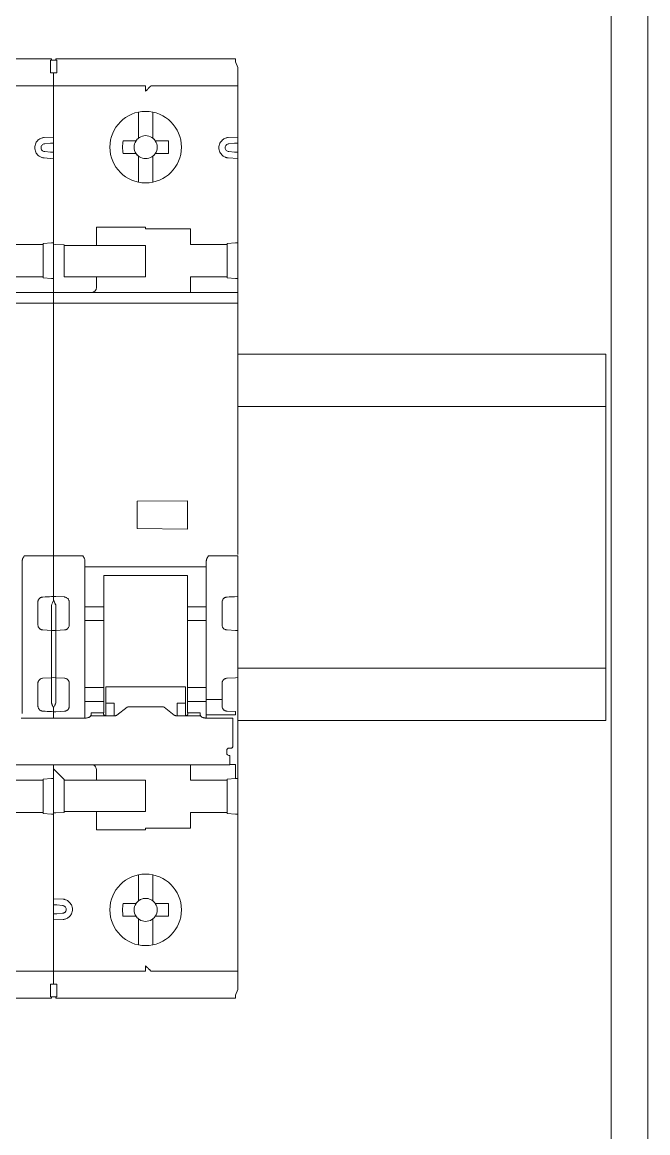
# Model space of a CAD drawing. Header units: millimetres. Extents: x 1359 to 3577, y 1336 to 3557.
# Drawn here: x 2360.3 to 2420.1, y 2909.7 to 3015.8 of the extents above; entities that cross this region are included whole.
import ezdxf

# ---------------------------------------------------------------- set-up
doc = ezdxf.new("R2010")
doc.units = ezdxf.units.MM
doc.layers.add('000-PI-Oprema', color=30, linetype='Continuous', lineweight=5)
doc.layers.add('000-PI-ORMAR', color=2, linetype='Continuous')
doc.layers.add('002-PI-Kabelska kanalica', color=150, linetype='Continuous')

msp = doc.modelspace()

# ---------------------------------------------------------------- linework, layer by layer
at = {"layer": '000-PI-Oprema', "color": 0, "lineweight": 0}
for p, q in [((2358.29, 3012.31), (2363.07, 3012.31)), ((2362.97, 3012.16), (2363.07, 3012.16)), ((2363.07, 3012.16), (2363.47, 3012.16)), ((2363.47, 3012.31), (2368.27, 3012.31)), ((2363.47, 3012.16), (2363.57, 3012.16)), ((2368.27, 3012.31), (2375.89, 3012.31)), ((2375.89, 3012.31), (2380.67, 3012.31)), ((2380.87, 3011.46), (2380.67, 3012.01)), ((2380.87, 3011.46), (2380.87, 3008.86)), ((2362.97, 3010.96), (2362.97, 3011.26)), ((2363.57, 3010.96), (2362.97, 3010.96)), ((2363.27, 3010.96), (2363.27, 3005.14)), ((2363.57, 3010.96), (2363.57, 3011.26)), ((2354.97, 3009.71), (2363.07, 3009.71)), ((2363.07, 3009.71), (2372.07, 3009.71)), ((2372.57, 3009.71), (2380.87, 3009.71)), ((2380.87, 3008.86), (2380.87, 3005.14)), ((2371.4, 3007.21), (2371.4, 3007.13)), ((2372.75, 3007.13), (2372.75, 3007.21)), ((2371.4, 3007.13), (2371.4, 3005.01)), ((2372.75, 3005.01), (2372.75, 3007.13)), ((2363.27, 3002.48), (2363.27, 3005.14)), ((2363.27, 3004.82), (2362.36, 3004.78)), ((2362.97, 3004.23), (2362.42, 3004.18)), ((2369.91, 3004.46), (2370.77, 3004.46)), ((2371.4, 3004.72), (2371.4, 3005.01)), ((2372.75, 3004.72), (2372.75, 3005.01)), ((2373.38, 3004.46), (2374.24, 3004.46)), ((2380.87, 3004.82), (2379.96, 3004.78)), ((2380.57, 3004.23), (2380.02, 3004.18)), ((2380.87, 3004.23), (2380.87, 3003.38)), ((2362.97, 3003.38), (2362.42, 3003.43)), ((2369.91, 3003.26), (2370.77, 3003.26)), ((2371.4, 3002.7), (2371.4, 3002.99)), ((2372.75, 3002.7), (2372.75, 3002.99)), ((2374.24, 3003.26), (2373.38, 3003.26)), ((2380.57, 3003.38), (2380.02, 3003.43)), ((2362.36, 3002.83), (2363.27, 3002.75)), ((2363.27, 3002.48), (2363.27, 2994.71)), ((2371.4, 3002.7), (2371.4, 3000.58)), ((2372.75, 3000.58), (2372.75, 3002.7)), ((2379.96, 3002.83), (2380.87, 3002.79)), ((2380.87, 3002.48), (2380.87, 2994.71)), ((2371.4, 3000.58), (2371.4, 3000.51)), ((2372.75, 3000.51), (2372.75, 3000.58)), ((2380.88, 2998.36), (2380.87, 2998.36)), ((2372.07, 2996.21), (2367.37, 2996.21)), ((2367.37, 2994.46), (2367.37, 2996.21)), ((2372.07, 2996.06), (2372.07, 2996.21)), ((2376.37, 2996.06), (2372.07, 2996.06)), ((2376.37, 2994.56), (2376.37, 2996.06)), ((2359.17, 2994.56), (2362.27, 2994.56)), ((2362.27, 2994.66), (2363.07, 2994.7)), ((2362.27, 2994.56), (2362.27, 2994.66)), ((2362.27, 2991.46), (2362.27, 2994.56)), ((2363.07, 2994.7), (2363.27, 2994.71)), ((2363.27, 2994.71), (2363.27, 2994.58)), ((2363.27, 2994.58), (2363.47, 2994.57)), ((2363.27, 2994.56), (2363.27, 2994.58)), ((2363.27, 2994.56), (2363.27, 2991.3)), ((2363.47, 2994.57), (2364.27, 2994.53)), ((2364.27, 2994.53), (2364.27, 2994.46)), ((2364.27, 2994.46), (2367.37, 2994.46)), ((2364.27, 2994.46), (2364.27, 2991.46)), ((2367.37, 2994.46), (2367.77, 2994.46)), ((2367.77, 2994.46), (2372.07, 2994.46)), ((2372.07, 2994.46), (2372.07, 2991.46)), ((2376.77, 2994.56), (2376.37, 2994.56)), ((2379.87, 2994.56), (2376.77, 2994.56)), ((2380.67, 2994.7), (2379.87, 2994.66)), ((2379.87, 2994.56), (2379.87, 2994.66)), ((2379.87, 2991.46), (2379.87, 2994.56)), ((2380.87, 2994.71), (2380.67, 2994.7)), ((2380.87, 2994.71), (2380.87, 2991.3)), ((2380.87, 2993.76), (2380.88, 2993.76)), ((2362.27, 2991.46), (2359.17, 2991.46)), ((2362.27, 2991.36), (2362.27, 2991.46)), ((2362.27, 2991.36), (2363.07, 2991.31)), ((2363.07, 2991.31), (2363.27, 2991.3)), ((2363.27, 2990.38), (2363.27, 2991.3)), ((2367.37, 2991.46), (2364.27, 2991.46)), ((2367.37, 2991.46), (2367.77, 2991.46)), ((2367.37, 2991.46), (2367.37, 2990.46)), ((2372.07, 2991.46), (2367.77, 2991.46)), ((2376.37, 2991.46), (2376.77, 2991.46)), ((2376.37, 2991.46), (2376.37, 2989.96)), ((2379.87, 2991.46), (2376.77, 2991.46)), ((2379.87, 2991.36), (2379.87, 2991.46)), ((2380.67, 2991.31), (2379.87, 2991.36)), ((2380.67, 2991.31), (2380.87, 2991.3)), ((2380.87, 2991.3), (2380.87, 2989.11)), ((2363.27, 2990.38), (2363.27, 2989.11)), ((2345.67, 2989.96), (2363.27, 2989.96)), ((2380.87, 2989.96), (2363.27, 2989.96)), ((2363.07, 2988.96), (2345.67, 2988.96)), ((2363.27, 2988.96), (2363.07, 2988.96)), ((2363.27, 2989.11), (2363.27, 2988.96)), ((2380.67, 2988.96), (2363.27, 2988.96)), ((2363.27, 2988.96), (2363.27, 2964.79)), ((2380.67, 2988.96), (2380.87, 2988.96)), ((2380.87, 2989.11), (2380.87, 2964.94)), ((2380.87, 2984.26), (2380.88, 2984.26)), ((2380.88, 2981.91), (2380.87, 2981.91)), ((2380.87, 2974.51), (2380.88, 2974.5)), ((2380.87, 2973.26), (2380.88, 2973.27)), ((2371.27, 2970.01), (2376.07, 2970.05)), ((2376.07, 2970.05), (2376.07, 2967.36)), ((2371.27, 2967.41), (2371.27, 2970.01)), ((2376.07, 2967.36), (2371.27, 2967.41)), ((2360.47, 2964.79), (2363.07, 2964.79)), ((2363.27, 2964.79), (2363.07, 2964.79)), ((2363.27, 2964.79), (2363.27, 2963.55)), ((2363.47, 2964.79), (2363.27, 2964.79)), ((2363.47, 2964.79), (2366.07, 2964.79)), ((2378.07, 2964.79), (2380.67, 2964.79)), ((2380.67, 2964.79), (2380.87, 2964.79)), ((2377.87, 2963.76), (2366.27, 2963.76)), ((2363.27, 2963.55), (2363.27, 2960.91)), ((2368.07, 2962.09), (2368.07, 2962.91)), ((2376.07, 2962.91), (2368.07, 2962.91)), ((2376.07, 2962.91), (2376.07, 2962.09)), ((2368.07, 2962.09), (2368.07, 2959.92)), ((2376.07, 2959.92), (2376.07, 2962.09)), ((2363.07, 2960.9), (2363.25, 2960.91)), ((2363.32, 2960.91), (2363.29, 2960.91)), ((2363.47, 2960.91), (2363.32, 2960.91)), ((2364.3, 2960.87), (2363.47, 2960.91)), ((2364.3, 2960.87), (2364.3, 2960.86)), ((2380.87, 2960.53), (2380.87, 2957.66)), ((2363.07, 2960.09), (2363.07, 2957.67)), ((2363.47, 2957.66), (2363.47, 2960.1)), ((2366.27, 2959.92), (2368.07, 2959.92)), ((2368.07, 2959.92), (2368.07, 2958.61)), ((2376.07, 2958.61), (2376.07, 2959.92)), ((2376.07, 2959.92), (2377.87, 2959.92)), ((2368.07, 2958.61), (2366.27, 2958.61)), ((2368.07, 2958.61), (2368.07, 2952.2)), ((2376.07, 2952.2), (2376.07, 2958.61)), ((2377.87, 2958.61), (2376.07, 2958.61)), ((2363.07, 2957.67), (2362.25, 2957.71)), ((2363.07, 2957.67), (2363.27, 2957.66)), ((2363.47, 2957.66), (2363.27, 2957.65)), ((2364.3, 2957.71), (2363.47, 2957.66)), ((2379.85, 2957.71), (2380.67, 2957.67)), ((2380.67, 2957.67), (2380.87, 2957.66)), ((2362.25, 2953.1), (2363.07, 2953.15)), ((2363.27, 2953.16), (2363.07, 2953.15)), ((2363.07, 2953.15), (2363.07, 2950.72)), ((2363.27, 2953.16), (2363.47, 2953.15)), ((2363.47, 2953.15), (2364.3, 2953.1)), ((2363.47, 2950.72), (2363.47, 2953.15)), ((2380.67, 2953.15), (2379.85, 2953.1)), ((2380.87, 2953.16), (2380.67, 2953.15)), ((2380.87, 2953.16), (2380.87, 2951.98)), ((2366.27, 2952.2), (2368.07, 2952.2)), ((2368.07, 2952.2), (2368.07, 2950.89)), ((2368.27, 2950.73), (2368.27, 2952.28)), ((2368.27, 2952.28), (2375.87, 2952.28)), ((2375.87, 2952.28), (2375.87, 2950.73)), ((2376.07, 2952.28), (2376.07, 2952.28)), ((2376.07, 2950.89), (2376.07, 2952.2)), ((2376.07, 2952.2), (2377.87, 2952.2)), ((2379.37, 2951.06), (2377.87, 2951.06)), ((2363.25, 2949.9), (2363.07, 2949.91)), ((2363.27, 2949.9), (2363.27, 2949.29)), ((2363.32, 2949.9), (2363.47, 2949.9)), ((2363.47, 2949.9), (2364.3, 2949.95)), ((2363.47, 2949.9), (2363.47, 2949.9)), ((2368.07, 2950.89), (2366.27, 2950.89)), ((2368.07, 2950.89), (2368.07, 2949.79)), ((2368.27, 2950.73), (2369.07, 2950.73)), ((2368.27, 2949.52), (2368.27, 2950.73)), ((2369.07, 2950.73), (2369.07, 2949.52)), ((2369.33, 2949.57), (2370.31, 2950.32)), ((2370.45, 2950.37), (2373.69, 2950.37)), ((2373.83, 2950.32), (2374.81, 2949.57)), ((2375.07, 2950.73), (2375.87, 2950.73)), ((2375.07, 2949.52), (2375.07, 2950.73)), ((2375.87, 2950.73), (2375.87, 2949.52)), ((2376.07, 2949.77), (2376.07, 2950.89)), ((2376.07, 2950.89), (2377.87, 2950.89)), ((2379.85, 2949.95), (2380.67, 2949.91)), ((2360.17, 2949.29), (2366.37, 2949.29)), ((2366.27, 2949.58), (2366.27, 2949.29)), ((2366.83, 2949.52), (2368.25, 2949.52)), ((2366.87, 2949.7), (2366.87, 2949.78)), ((2367.85, 2949.8), (2367.07, 2949.8)), ((2368.05, 2949.78), (2368.05, 2949.7)), ((2369.19, 2949.52), (2368.25, 2949.52)), ((2375.89, 2949.52), (2374.95, 2949.52)), ((2377.31, 2949.52), (2375.89, 2949.52)), ((2376.09, 2949.7), (2376.09, 2949.78)), ((2377.07, 2949.8), (2376.29, 2949.8)), ((2377.27, 2949.78), (2377.27, 2949.7)), ((2377.77, 2949.29), (2380.42, 2949.29)), ((2377.87, 2949.31), (2377.87, 2949.73)), ((2380.67, 2949.61), (2377.87, 2949.61)), ((2380.42, 2949.29), (2380.42, 2948.68)), ((2380.42, 2946.62), (2380.42, 2948.02)), ((2379.82, 2946.22), (2379.82, 2945.92)), ((2380.22, 2946.42), (2380.02, 2946.42)), ((2380.02, 2945.72), (2380.12, 2945.72)), ((2380.12, 2945.63), (2380.12, 2945.72)), ((2380.87, 2946.02), (2380.87, 2945.86)), ((2380.87, 2945.71), (2380.87, 2943.51)), ((2350.52, 2944.81), (2376.02, 2944.81)), ((2363.27, 2944.81), (2363.27, 2944.43)), ((2376.02, 2944.81), (2380.12, 2944.81)), ((2376.37, 2944.81), (2376.37, 2943.36)), ((2380.67, 2944.86), (2380.12, 2944.86)), ((2380.67, 2944.86), (2380.67, 2943.5)), ((2363.27, 2943.51), (2363.07, 2943.5)), ((2363.27, 2944.43), (2363.47, 2944.23)), ((2363.27, 2943.51), (2363.27, 2944.43)), ((2363.27, 2943.51), (2363.27, 2940.26)), ((2363.47, 2944.23), (2364.27, 2943.43)), ((2367.37, 2943.36), (2367.37, 2944.36)), ((2380.87, 2943.51), (2380.67, 2943.5)), ((2380.87, 2943.51), (2380.87, 2940.1)), ((2359.17, 2943.36), (2362.27, 2943.36)), ((2362.27, 2943.46), (2363.07, 2943.5)), ((2362.27, 2943.46), (2362.27, 2943.36)), ((2362.27, 2943.36), (2362.27, 2940.26)), ((2364.27, 2943.43), (2364.27, 2943.36)), ((2364.27, 2943.36), (2367.37, 2943.36)), ((2364.27, 2943.36), (2364.27, 2940.36)), ((2367.77, 2943.36), (2367.37, 2943.36)), ((2372.07, 2943.36), (2367.77, 2943.36)), ((2372.07, 2940.36), (2372.07, 2943.36)), ((2376.77, 2943.36), (2376.37, 2943.36)), ((2376.77, 2943.36), (2379.87, 2943.36)), ((2379.87, 2943.46), (2380.67, 2943.5)), ((2379.87, 2943.36), (2379.87, 2943.46)), ((2379.87, 2940.26), (2379.87, 2943.36)), ((2364.27, 2940.36), (2364.27, 2940.28)), ((2367.37, 2940.36), (2364.27, 2940.36)), ((2367.37, 2938.61), (2367.37, 2940.36)), ((2367.37, 2940.36), (2367.77, 2940.36)), ((2367.77, 2940.36), (2372.07, 2940.36)), ((2380.88, 2941.06), (2380.87, 2941.06)), ((2362.27, 2940.26), (2359.17, 2940.26)), ((2362.27, 2940.16), (2362.27, 2940.26)), ((2363.07, 2940.11), (2362.27, 2940.16)), ((2363.07, 2940.11), (2363.27, 2940.1)), ((2363.27, 2940.23), (2363.27, 2940.26)), ((2363.27, 2940.23), (2363.47, 2940.24)), ((2363.27, 2940.23), (2363.27, 2940.1)), ((2363.27, 2932.33), (2363.27, 2940.1)), ((2364.27, 2940.28), (2363.47, 2940.24)), ((2376.77, 2940.26), (2376.37, 2940.26)), ((2376.37, 2938.76), (2376.37, 2940.26)), ((2376.77, 2940.26), (2379.87, 2940.26)), ((2379.87, 2940.16), (2379.87, 2940.26)), ((2380.67, 2940.11), (2379.87, 2940.16)), ((2380.87, 2940.1), (2380.67, 2940.11)), ((2380.87, 2940.1), (2380.87, 2925.96)), ((2372.07, 2938.61), (2367.37, 2938.61)), ((2372.07, 2938.76), (2372.07, 2938.61)), ((2372.07, 2938.76), (2376.37, 2938.76)), ((2380.87, 2936.46), (2380.88, 2936.46)), ((2371.4, 2934.31), (2371.4, 2934.23)), ((2371.4, 2934.23), (2371.4, 2932.11)), ((2372.75, 2934.23), (2372.75, 2934.31)), ((2372.75, 2931.82), (2372.75, 2934.23)), ((2363.27, 2932.33), (2363.27, 2929.68)), ((2364.18, 2931.98), (2363.27, 2932.02)), ((2363.57, 2931.43), (2364.13, 2931.38)), ((2369.91, 2931.56), (2370.77, 2931.56)), ((2374.24, 2931.56), (2373.38, 2931.56)), ((2363.27, 2930), (2364.18, 2930.03)), ((2363.57, 2930.58), (2364.13, 2930.63)), ((2370.77, 2930.36), (2369.91, 2930.36)), ((2371.4, 2929.8), (2371.4, 2927.68)), ((2372.75, 2927.68), (2372.75, 2929.8)), ((2374.24, 2930.36), (2373.38, 2930.36)), ((2363.27, 2925.96), (2363.27, 2929.68)), ((2371.4, 2927.68), (2371.4, 2927.61)), ((2372.75, 2927.61), (2372.75, 2927.68)), ((2363.27, 2925.96), (2363.27, 2923.86)), ((2380.87, 2925.96), (2380.87, 2923.36)), ((2363.27, 2925.11), (2354.97, 2925.11)), ((2372.07, 2925.11), (2363.27, 2925.11)), ((2380.87, 2925.11), (2372.57, 2925.11)), ((2363.57, 2923.86), (2362.97, 2923.86)), ((2380.87, 2923.36), (2380.67, 2922.81)), ((2363.07, 2922.51), (2358.29, 2922.51)), ((2363.07, 2922.66), (2362.97, 2922.66)), ((2363.47, 2922.66), (2363.07, 2922.66)), ((2363.57, 2922.66), (2363.47, 2922.66)), ((2368.27, 2922.51), (2363.47, 2922.51)), ((2368.27, 2922.51), (2375.89, 2922.51)), ((2380.67, 2922.51), (2375.89, 2922.51))]:
    msp.add_line(p, q, dxfattribs=at)
for centre in [(2372.07, 3003.86), (2372.07, 2930.96)]:
    msp.add_circle(centre, 3.42, dxfattribs=at)
for centre, radius, start, end in [((2372.07, 3003.86), 1.1, 136.9319, 146.9443), ((2372.07, 3003.86), 1.1, 135, 136.9319), ((2372.07, 3003.86), 1.1, 123.0557, 133.0681), ((2372.07, 3003.86), 1.1, 46.9319, 56.9443), ((2372.07, 3003.86), 1.1, 45, 46.9319), ((2372.07, 3003.86), 1.1, 43.0681, 45), ((2372.07, 3003.86), 1.1, 33.0557, 43.0681), ((2372.07, 3003.86), 1.1, 213.0557, 223.0681), ((2372.07, 3003.86), 1.1, 226.9319, 236.9443), ((2372.07, 3003.86), 1.1, 303.0557, 313.0681), ((2372.07, 3003.86), 1.1, 313.0681, 315), ((2372.07, 3003.86), 1.1, 315, 316.9319), ((2372.07, 3003.86), 1.1, 316.9319, 326.9443), ((2366.87, 2990.46), 0.5, 270, 0), ((2366.87, 2944.36), 0.5, 0, 64.7859), ((2372.07, 2930.96), 1.1, 123.0557, 133.0681), ((2372.07, 2930.96), 1.1, 46.9319, 56.9443), ((2372.07, 2930.96), 1.1, 136.9319, 146.9443), ((2372.07, 2930.96), 1.1, 135, 136.9319), ((2372.07, 2930.96), 1.1, 133.0681, 135), ((2372.07, 2930.96), 1.1, 45, 46.9319), ((2372.07, 2930.96), 1.1, 43.0681, 45), ((2372.07, 2930.96), 1.1, 33.0557, 43.0681), ((2372.07, 2930.96), 1.1, 213.0557, 223.0681), ((2372.07, 2930.96), 1.1, 223.0681, 225), ((2372.07, 2930.96), 1.1, 225, 226.9319), ((2372.07, 2930.96), 1.1, 226.9319, 236.9443), ((2372.07, 2930.96), 1.1, 303.0557, 313.0681), ((2372.07, 2930.96), 1.1, 313.0681, 315), ((2372.07, 2930.96), 1.1, 315, 316.9319), ((2372.07, 2930.96), 1.1, 316.9319, 326.9443)]:
    msp.add_arc(centre, radius, start, end, dxfattribs=at)
for points, knots in [([(2362.97, 3012.16), (2362.97, 3012.14), (2362.97, 3012.08), (2362.97, 3011.97), (2362.97, 3011.81), (2362.97, 3011.63), (2362.97, 3011.44), (2362.97, 3011.32), (2362.97, 3011.26)], [0.287427, 0.287427, 0.287427, 0.287427, 0.3699948, 0.5001298, 0.629921, 0.7600558, 0.879771, 1, 1, 1, 1]), ([(2363.07, 3012.16), (2363.07, 3012.16), (2363.07, 3012.21), (2363.07, 3012.28), (2363.07, 3012.3), (2363.07, 3012.31)], [0, 0, 0, 0, 0.010834, 0.505413, 1, 1, 1, 1]), ([(2363.47, 3012.31), (2363.47, 3012.3), (2363.47, 3012.28), (2363.47, 3012.21), (2363.47, 3012.16), (2363.47, 3012.16)], [0, 0, 0, 0, 0.494587, 0.989166, 1, 1, 1, 1]), ([(2363.57, 3012.16), (2363.57, 3012.11), (2363.57, 3012.04), (2363.57, 3011.78), (2363.57, 3011.52), (2363.57, 3011.26)], [0.2858647, 0.2858647, 0.2858647, 0.2858647, 0.5, 0.5, 1, 1, 1, 1]), ([(2380.67, 3012.01), (2380.67, 3012.06), (2380.67, 3012.12), (2380.67, 3012.25), (2380.67, 3012.31), (2380.67, 3012.31)], [0.262243, 0.262243, 0.262243, 0.262243, 0.5, 0.5, 1, 1, 1, 1]), ([(2372.07, 3009.21), (2372.07, 3009.34), (2372.07, 3009.47), (2372.07, 3009.65), (2372.07, 3009.71), (2372.07, 3009.71)], [0, 0, 0, 0, 0.5, 0.5, 1, 1, 1, 1]), ([(2372.07, 3009.21), (2372.09, 3009.23), (2372.14, 3009.27), (2372.2, 3009.34), (2372.27, 3009.41), (2372.35, 3009.48), (2372.42, 3009.56), (2372.49, 3009.62), (2372.53, 3009.67), (2372.57, 3009.7), (2372.57, 3009.7), (2372.57, 3009.71)], [0, 0, 0, 0, 0.097283, 0.192791, 0.287384, 0.42418, 0.554334, 0.675821, 0.789691, 0.896334, 1, 1, 1, 1]), ([(2380.87, 3005.14), (2380.87, 3005.13), (2380.87, 3005.13), (2380.87, 3005.12), (2380.87, 3005.1), (2380.87, 3005.06), (2380.87, 3004.99), (2380.87, 3004.88), (2380.87, 3004.74), (2380.87, 3004.58), (2380.87, 3004.41), (2380.87, 3004.29), (2380.87, 3004.23)], [0, 0, 0, 0, 0.062572, 0.124512, 0.186422, 0.248903, 0.373491, 0.498598, 0.623567, 0.749199, 0.874318, 1, 1, 1, 1]), ([(2362.36, 3002.83), (2362.33, 3002.83), (2362.27, 3002.84), (2362.19, 3002.86), (2362.07, 3002.9), (2361.95, 3002.96), (2361.8, 3003.07), (2361.67, 3003.21), (2361.56, 3003.38), (2361.49, 3003.59), (2361.46, 3003.81), (2361.49, 3004.03), (2361.56, 3004.23), (2361.67, 3004.41), (2361.8, 3004.54), (2361.94, 3004.65), (2362.09, 3004.72), (2362.23, 3004.76), (2362.32, 3004.78), (2362.36, 3004.78)], [0, 0, 0, 0, 0.031513, 0.062833, 0.094232, 0.152293, 0.210532, 0.279327, 0.348301, 0.424071, 0.50002, 0.57579, 0.651739, 0.720534, 0.789508, 0.84757, 0.905809, 0.95275, 1, 1, 1, 1]), ([(2362.42, 3003.43), (2362.32, 3003.44), (2362.23, 3003.48), (2362.11, 3003.62), (2362.07, 3003.71), (2362.07, 3003.9), (2362.11, 3003.99), (2362.23, 3004.13), (2362.32, 3004.18), (2362.42, 3004.18)], [0, 0, 0, 0, 0.25, 0.25, 0.5, 0.5, 0.75, 0.75, 1, 1, 1, 1]), ([(2363.27, 3004.23), (2363.27, 3004.23), (2363.24, 3004.23), (2363.13, 3004.23), (2363.05, 3004.23), (2362.97, 3004.23)], [0, 0, 0, 0, 0.5, 0.5, 1, 1, 1, 1]), ([(2369.91, 3004.46), (2369.88, 3004.26), (2369.86, 3003.86), (2369.88, 3003.46), (2369.91, 3003.26), (2369.91, 3003.26)], [0, 0, 0, 0, 0.5, 1, 1.000008, 1.000008, 1.000008, 1.000008]), ([(2372.67, 3004.78), (2372.49, 3004.89), (2372.28, 3004.96), (2371.86, 3004.96), (2371.65, 3004.89), (2371.47, 3004.78)], [0, 0, 0, 0, 0.5, 0.5, 1, 1, 1, 1]), ([(2373.38, 3004.46), (2373.31, 3004.46), (2373.19, 3004.46), (2373.05, 3004.46), (2372.99, 3004.46)], [0, 0, 0, 0, 0.54278, 1, 1, 1, 1]), ([(2379.96, 3002.83), (2379.93, 3002.83), (2379.87, 3002.84), (2379.79, 3002.86), (2379.67, 3002.9), (2379.55, 3002.96), (2379.4, 3003.07), (2379.27, 3003.21), (2379.16, 3003.38), (2379.09, 3003.59), (2379.06, 3003.81), (2379.09, 3004.03), (2379.16, 3004.23), (2379.27, 3004.41), (2379.4, 3004.54), (2379.54, 3004.65), (2379.69, 3004.72), (2379.83, 3004.76), (2379.92, 3004.78), (2379.96, 3004.78)], [0, 0, 0, 0, 0.031513, 0.062833, 0.094232, 0.152293, 0.210532, 0.279327, 0.348301, 0.424071, 0.50002, 0.57579, 0.651739, 0.720534, 0.789508, 0.84757, 0.905809, 0.95275, 1, 1, 1, 1]), ([(2380.02, 3003.43), (2379.92, 3003.44), (2379.83, 3003.48), (2379.71, 3003.62), (2379.67, 3003.71), (2379.67, 3003.9), (2379.71, 3003.99), (2379.83, 3004.13), (2379.92, 3004.18), (2380.02, 3004.18)], [0, 0, 0, 0, 0.25, 0.25, 0.5, 0.5, 0.75, 0.75, 1, 1, 1, 1]), ([(2380.87, 3004.23), (2380.87, 3004.23), (2380.84, 3004.23), (2380.73, 3004.23), (2380.65, 3004.23), (2380.57, 3004.23)], [0, 0, 0, 0, 0.5, 0.5, 1, 1, 1, 1]), ([(2363.27, 3003.38), (2363.27, 3003.38), (2363.24, 3003.38), (2363.12, 3003.38), (2363.04, 3003.38), (2362.97, 3003.38)], [0, 0, 0, 0, 0.5, 0.5, 1, 1, 1, 1]), ([(2370.77, 3003.26), (2370.83, 3003.26), (2370.96, 3003.26), (2371.09, 3003.26), (2371.15, 3003.26)], [0, 0, 0, 0, 0.54278, 1, 1, 1, 1]), ([(2371.15, 3003.26), (2371.15, 3003.26), (2371.03, 3003.43), (2370.97, 3003.64), (2370.97, 3003.86)], [0, 0, 0, 0, 0.0000079, 0.5000079, 0.5000079, 0.5000079, 0.5000079]), ([(2373.38, 3003.26), (2373.31, 3003.26), (2373.19, 3003.26), (2373.05, 3003.26), (2372.99, 3003.26)], [0, 0, 0, 0, 0.540007, 1, 1, 1, 1]), ([(2380.87, 3003.38), (2380.87, 3003.38), (2380.84, 3003.38), (2380.72, 3003.38), (2380.64, 3003.38), (2380.57, 3003.38)], [0, 0, 0, 0, 0.5, 0.5, 1, 1, 1, 1]), ([(2380.87, 3003.38), (2380.87, 3003.35), (2380.87, 3003.29), (2380.87, 3003.2), (2380.87, 3003.12), (2380.87, 3003.01), (2380.87, 3002.87), (2380.87, 3002.74), (2380.87, 3002.62), (2380.87, 3002.54), (2380.87, 3002.49), (2380.87, 3002.48), (2380.87, 3002.48)], [0, 0, 0, 0, 0.06314, 0.125631, 0.188079, 0.251095, 0.376332, 0.501694, 0.62641, 0.751388, 0.875439, 1, 1, 1, 1]), ([(2371.47, 3002.93), (2371.65, 3002.82), (2371.86, 3002.76), (2372.28, 3002.76), (2372.49, 3002.82), (2372.67, 3002.93)], [0, 0, 0, 0, 0.5, 0.5, 1, 1, 1, 1]), ([(2363.27, 2989.06), (2363.27, 2989.05), (2363.27, 2989.05), (2363.27, 2988.98), (2363.27, 2988.96)], [0, 0, 0, 0, 0.751055, 1, 1, 1, 1]), ([(2380.87, 2989.11), (2380.87, 2989.11), (2380.87, 2989.1), (2380.87, 2989.09), (2380.87, 2989.06), (2380.87, 2989.02), (2380.87, 2988.98), (2380.87, 2988.96)], [0, 0, 0, 0, 0.169382, 0.332374, 0.500748, 0.7482, 1, 1, 1, 1]), ([(2360.27, 2964.3), (2360.27, 2964.32), (2360.27, 2964.36), (2360.29, 2964.43), (2360.31, 2964.5), (2360.34, 2964.56), (2360.39, 2964.66), (2360.44, 2964.74), (2360.47, 2964.79)], [0, 0, 0, 0, 0.117446, 0.242847, 0.378002, 0.506391, 0.652474, 1, 1, 1, 1]), ([(2366.07, 2964.79), (2366.1, 2964.74), (2366.15, 2964.66), (2366.2, 2964.56), (2366.24, 2964.49), (2366.26, 2964.4), (2366.27, 2964.33), (2366.27, 2964.3)], [0, 0, 0, 0, 0.350596, 0.493868, 0.625405, 0.821427, 1, 1, 1, 1]), ([(2377.87, 2964.3), (2377.87, 2964.32), (2377.87, 2964.36), (2377.89, 2964.43), (2377.91, 2964.5), (2377.94, 2964.56), (2377.99, 2964.66), (2378.04, 2964.74), (2378.07, 2964.79)], [0, 0, 0, 0, 0.117336, 0.242611, 0.377617, 0.505972, 0.652001, 1, 1, 1, 1]), ([(2380.87, 2964.79), (2380.87, 2964.76), (2380.87, 2964.69), (2380.87, 2964.6), (2380.87, 2964.5), (2380.87, 2964.37), (2380.87, 2964.22), (2380.87, 2964.04), (2380.87, 2963.88), (2380.87, 2963.75), (2380.87, 2963.63), (2380.87, 2963.58), (2380.87, 2963.55)], [0, 0, 0, 0, 0.061391, 0.122427, 0.18342, 0.24468, 0.372209, 0.500076, 0.627605, 0.755472, 0.877481, 1, 1, 1, 1]), ([(2360.27, 2964.15), (2360.27, 2964.15), (2360.27, 2964.17), (2360.27, 2964.21), (2360.27, 2964.25), (2360.27, 2964.28), (2360.27, 2964.3)], [0, 0, 0, 0, 0.251193, 0.5, 0.748807, 1, 1, 1, 1]), ([(2360.27, 2961.08), (2360.27, 2961.17), (2360.27, 2961.33), (2360.27, 2961.57), (2360.27, 2961.81), (2360.27, 2962.04), (2360.27, 2962.26), (2360.27, 2962.47), (2360.27, 2962.68), (2360.27, 2962.94), (2360.27, 2963.25), (2360.27, 2963.59), (2360.27, 2963.89), (2360.27, 2964.06), (2360.27, 2964.15)], [0, 0, 0, 0, 0.062754, 0.125301, 0.187708, 0.250043, 0.312375, 0.374772, 0.437302, 0.500033, 0.625237, 0.749935, 0.874674, 1, 1, 1, 1]), ([(2366.27, 2964.3), (2366.27, 2964.28), (2366.27, 2964.25), (2366.27, 2964.21), (2366.27, 2964.17), (2366.27, 2964.15), (2366.27, 2964.15)], [0, 0, 0, 0, 0.251193, 0.5, 0.748807, 1, 1, 1, 1]), ([(2366.27, 2964.15), (2366.27, 2964.1), (2366.27, 2964.02), (2366.27, 2963.89), (2366.27, 2963.75), (2366.27, 2963.61), (2366.27, 2963.45), (2366.27, 2963.29), (2366.27, 2963.11), (2366.27, 2962.87), (2366.27, 2962.55), (2366.27, 2962.14), (2366.27, 2961.7), (2366.27, 2961.39), (2366.27, 2961.24)], [0, 0, 0, 0, 0.062736, 0.125281, 0.187695, 0.250043, 0.312387, 0.374792, 0.437318, 0.500031, 0.625212, 0.749931, 0.874692, 1, 1, 1, 1]), ([(2377.87, 2964.15), (2377.87, 2964.15), (2377.87, 2964.17), (2377.87, 2964.21), (2377.87, 2964.25), (2377.87, 2964.28), (2377.87, 2964.3)], [0, 0, 0, 0, 0.251193, 0.5, 0.748807, 1, 1, 1, 1]), ([(2377.87, 2961.08), (2377.87, 2961.17), (2377.87, 2961.33), (2377.87, 2961.57), (2377.87, 2961.81), (2377.87, 2962.04), (2377.87, 2962.26), (2377.87, 2962.47), (2377.87, 2962.68), (2377.87, 2962.94), (2377.87, 2963.25), (2377.87, 2963.59), (2377.87, 2963.89), (2377.87, 2964.06), (2377.87, 2964.15)], [0, 0, 0, 0, 0.062754, 0.125301, 0.187708, 0.250043, 0.312375, 0.374772, 0.437302, 0.500033, 0.625237, 0.749935, 0.874674, 1, 1, 1, 1]), ([(2380.87, 2963.55), (2380.87, 2963.51), (2380.87, 2963.44), (2380.87, 2963.32), (2380.87, 2963.19), (2380.87, 2963.06), (2380.87, 2962.92), (2380.87, 2962.77), (2380.87, 2962.61), (2380.87, 2962.39), (2380.87, 2962.1), (2380.87, 2961.73), (2380.87, 2961.34), (2380.87, 2961.05), (2380.87, 2960.91)], [0, 0, 0, 0, 0.062728, 0.125272, 0.18769, 0.250045, 0.312396, 0.374803, 0.437328, 0.500029, 0.625194, 0.749922, 0.874696, 1, 1, 1, 1]), ([(2360.27, 2959.69), (2360.27, 2959.76), (2360.27, 2959.9), (2360.27, 2960.11), (2360.27, 2960.32), (2360.27, 2960.51), (2360.27, 2960.71), (2360.27, 2960.9), (2360.27, 2961.02), (2360.27, 2961.08)], [0, 0, 0, 0, 0.143512, 0.28637, 0.428834, 0.571166, 0.71363, 0.856488, 1, 1, 1, 1]), ([(2361.77, 2960.36), (2361.77, 2960.38), (2361.77, 2960.43), (2361.79, 2960.49), (2361.81, 2960.57), (2361.86, 2960.65), (2361.92, 2960.72), (2361.99, 2960.78), (2362.07, 2960.82), (2362.16, 2960.85), (2362.22, 2960.86), (2362.25, 2960.86)], [0, 0, 0, 0, 0.093221, 0.185813, 0.279137, 0.41434, 0.546905, 0.668022, 0.785627, 0.893606, 1, 1, 1, 1]), ([(2363.07, 2960.09), (2363.08, 2960.13), (2363.11, 2960.19), (2363.16, 2960.3), (2363.21, 2960.42), (2363.25, 2960.49), (2363.27, 2960.53)], [0, 0, 0, 0, 0.193415, 0.424448, 0.693252, 1, 1, 1, 1]), ([(2363.47, 2960.1), (2363.46, 2960.13), (2363.43, 2960.19), (2363.39, 2960.28), (2363.35, 2960.37), (2363.31, 2960.45), (2363.29, 2960.51), (2363.27, 2960.53)], [0, 0, 0, 0, 0.194202, 0.390464, 0.589612, 0.792498, 1, 1, 1, 1]), ([(2364.77, 2960.37), (2364.77, 2960.39), (2364.77, 2960.44), (2364.75, 2960.5), (2364.73, 2960.58), (2364.69, 2960.65), (2364.62, 2960.74), (2364.52, 2960.8), (2364.41, 2960.85), (2364.34, 2960.86), (2364.3, 2960.87)], [0, 0, 0, 0, 0.092601, 0.18543, 0.278489, 0.413813, 0.545287, 0.709927, 0.860804, 1, 1, 1, 1]), ([(2366.27, 2961.24), (2366.27, 2961.17), (2366.27, 2961.04), (2366.27, 2960.85), (2366.27, 2960.64), (2366.27, 2960.43), (2366.27, 2960.22), (2366.27, 2960.01), (2366.27, 2959.78), (2366.27, 2959.63), (2366.27, 2959.56)], [0, 0, 0, 0, 0.12575, 0.250858, 0.375537, 0.5, 0.624463, 0.749142, 0.87425, 1, 1, 1, 1]), ([(2377.87, 2959.69), (2377.87, 2959.76), (2377.87, 2959.9), (2377.87, 2960.11), (2377.87, 2960.32), (2377.87, 2960.51), (2377.87, 2960.71), (2377.87, 2960.9), (2377.87, 2961.02), (2377.87, 2961.08)], [0, 0, 0, 0, 0.143512, 0.28637, 0.428834, 0.571166, 0.71363, 0.856488, 1, 1, 1, 1]), ([(2379.85, 2960.86), (2379.83, 2960.86), (2379.79, 2960.85), (2379.73, 2960.84), (2379.68, 2960.82), (2379.62, 2960.8), (2379.57, 2960.76), (2379.52, 2960.71), (2379.46, 2960.65), (2379.41, 2960.56), (2379.38, 2960.46), (2379.37, 2960.39), (2379.37, 2960.36)], [0, 0, 0, 0, 0.067869, 0.138425, 0.211987, 0.288836, 0.369219, 0.453352, 0.573685, 0.721104, 0.860335, 1, 1, 1, 1]), ([(2360.27, 2951.12), (2360.27, 2951.24), (2360.27, 2951.46), (2360.27, 2951.81), (2360.27, 2952.16), (2360.27, 2952.51), (2360.27, 2952.86), (2360.27, 2953.46), (2360.27, 2954.31), (2360.27, 2955.41), (2360.27, 2956.51), (2360.27, 2957.47), (2360.27, 2958.3), (2360.27, 2959), (2360.27, 2959.46), (2360.27, 2959.69)], [0, 0, 0, 0, 0.041431, 0.082793, 0.124119, 0.165441, 0.206793, 0.248207, 0.374079, 0.500012, 0.625883, 0.751817, 0.834548, 0.917188, 1, 1, 1, 1]), ([(2366.27, 2959.56), (2366.27, 2959.45), (2366.27, 2959.23), (2366.27, 2958.89), (2366.27, 2958.55), (2366.27, 2958.21), (2366.27, 2957.87), (2366.27, 2957.29), (2366.27, 2956.47), (2366.27, 2955.41), (2366.27, 2954.34), (2366.27, 2953.41), (2366.27, 2952.6), (2366.27, 2951.92), (2366.27, 2951.48), (2366.27, 2951.25)], [0, 0, 0, 0, 0.041447, 0.082829, 0.124176, 0.16552, 0.206891, 0.248321, 0.374134, 0.500011, 0.625824, 0.751702, 0.834467, 0.91715, 1, 1, 1, 1]), ([(2377.87, 2951.12), (2377.87, 2951.24), (2377.87, 2951.46), (2377.87, 2951.81), (2377.87, 2952.16), (2377.87, 2952.51), (2377.87, 2952.86), (2377.87, 2953.46), (2377.87, 2954.31), (2377.87, 2955.41), (2377.87, 2956.51), (2377.87, 2957.47), (2377.87, 2958.3), (2377.87, 2959), (2377.87, 2959.46), (2377.87, 2959.69)], [0, 0, 0, 0, 0.041431, 0.082793, 0.124119, 0.165441, 0.206793, 0.248207, 0.374079, 0.500012, 0.625883, 0.751817, 0.834548, 0.917188, 1, 1, 1, 1]), ([(2379.37, 2960.36), (2379.37, 2960.29), (2379.37, 2960.16), (2379.37, 2959.96), (2379.37, 2959.83), (2379.37, 2959.76)], [0, 0, 0, 0, 0.333419, 0.666581, 1, 1, 1, 1]), ([(2379.37, 2959.76), (2379.37, 2959.66), (2379.37, 2959.45), (2379.37, 2959.14), (2379.37, 2958.84), (2379.37, 2958.52), (2379.37, 2958.31), (2379.37, 2958.21)], [0, 0, 0, 0, 0.200123, 0.400061, 0.599939, 0.799877, 1, 1, 1, 1]), ([(2362.25, 2957.71), (2362.22, 2957.71), (2362.18, 2957.72), (2362.12, 2957.73), (2362.05, 2957.76), (2361.98, 2957.8), (2361.91, 2957.86), (2361.85, 2957.94), (2361.8, 2958.02), (2361.78, 2958.11), (2361.77, 2958.18), (2361.77, 2958.21)], [0, 0, 0, 0, 0.082209, 0.16366, 0.245689, 0.369303, 0.493372, 0.618767, 0.744744, 0.872104, 1, 1, 1, 1]), ([(2363.07, 2957.67), (2363.07, 2957.56), (2363.07, 2957.35), (2363.07, 2957.02), (2363.07, 2956.7), (2363.07, 2956.38), (2363.07, 2956.06), (2363.07, 2955.73), (2363.07, 2955.33), (2363.07, 2954.84), (2363.07, 2954.27), (2363.07, 2953.71), (2363.07, 2953.33), (2363.07, 2953.15)], [0, 0, 0, 0, 0.071556, 0.142997, 0.214365, 0.285706, 0.357065, 0.428486, 0.500013, 0.625062, 0.749916, 0.874816, 1, 1, 1, 1]), ([(2364.3, 2957.71), (2364.32, 2957.71), (2364.36, 2957.71), (2364.42, 2957.73), (2364.48, 2957.75), (2364.53, 2957.78), (2364.59, 2957.82), (2364.65, 2957.87), (2364.71, 2957.95), (2364.76, 2958.07), (2364.77, 2958.16), (2364.77, 2958.21)], [0, 0, 0, 0, 0.080411, 0.161533, 0.243405, 0.326066, 0.409552, 0.493901, 0.642123, 0.810797, 1, 1, 1, 1]), ([(2379.85, 2957.71), (2379.82, 2957.71), (2379.78, 2957.72), (2379.72, 2957.73), (2379.65, 2957.76), (2379.58, 2957.8), (2379.51, 2957.86), (2379.45, 2957.94), (2379.4, 2958.02), (2379.38, 2958.11), (2379.37, 2958.18), (2379.37, 2958.21)], [0, 0, 0, 0, 0.082209, 0.16366, 0.245689, 0.369303, 0.493372, 0.618767, 0.744744, 0.872104, 1, 1, 1, 1]), ([(2380.87, 2957.66), (2380.87, 2957.55), (2380.87, 2957.34), (2380.87, 2957.02), (2380.87, 2956.7), (2380.87, 2956.38), (2380.87, 2956.05), (2380.87, 2955.73), (2380.87, 2955.33), (2380.87, 2954.84), (2380.87, 2954.28), (2380.87, 2953.71), (2380.87, 2953.34), (2380.87, 2953.16)], [0, 0, 0, 0, 0.071572, 0.143012, 0.214372, 0.285701, 0.357051, 0.428472, 0.500015, 0.625079, 0.749917, 0.8748, 1, 1, 1, 1]), ([(2361.77, 2952.6), (2361.77, 2952.62), (2361.77, 2952.67), (2361.79, 2952.73), (2361.81, 2952.8), (2361.85, 2952.88), (2361.91, 2952.95), (2361.98, 2953.01), (2362.06, 2953.06), (2362.15, 2953.09), (2362.21, 2953.1), (2362.25, 2953.1)], [0, 0, 0, 0, 0.085573, 0.170275, 0.255463, 0.381339, 0.506835, 0.630803, 0.754517, 0.877108, 1, 1, 1, 1]), ([(2364.77, 2952.61), (2364.77, 2952.63), (2364.77, 2952.68), (2364.75, 2952.74), (2364.73, 2952.81), (2364.7, 2952.86), (2364.67, 2952.91), (2364.62, 2952.97), (2364.54, 2953.03), (2364.42, 2953.09), (2364.34, 2953.1), (2364.3, 2953.1)], [0, 0, 0, 0, 0.097376, 0.189595, 0.276665, 0.358598, 0.435408, 0.507112, 0.674555, 0.83875, 1, 1, 1, 1]), ([(2379.37, 2952.6), (2379.37, 2952.62), (2379.37, 2952.67), (2379.39, 2952.73), (2379.41, 2952.8), (2379.45, 2952.88), (2379.51, 2952.95), (2379.58, 2953.01), (2379.66, 2953.06), (2379.75, 2953.09), (2379.81, 2953.1), (2379.85, 2953.1)], [0, 0, 0, 0, 0.085573, 0.170275, 0.255463, 0.381339, 0.506835, 0.630803, 0.754517, 0.877108, 1, 1, 1, 1]), ([(2379.37, 2952.6), (2379.37, 2952.5), (2379.37, 2952.29), (2379.37, 2951.98), (2379.37, 2951.67), (2379.37, 2951.36), (2379.37, 2951.16), (2379.37, 2951.06)], [0, 0, 0, 0, 0.200123, 0.400061, 0.599939, 0.799877, 1, 1, 1, 1]), ([(2380.87, 2952.01), (2380.87, 2951.99), (2380.87, 2951.96), (2380.87, 2951.74), (2380.87, 2951.39), (2380.87, 2950.94), (2380.87, 2950.55), (2380.87, 2950.28)], [0, 0, 0, 0, 0.201961, 0.403921, 0.605881, 0.807842, 1, 1, 1, 1]), ([(2360.27, 2949.73), (2360.27, 2949.79), (2360.27, 2949.91), (2360.27, 2950.1), (2360.27, 2950.3), (2360.27, 2950.5), (2360.27, 2950.7), (2360.27, 2950.91), (2360.27, 2951.05), (2360.27, 2951.12)], [0, 0, 0, 0, 0.143512, 0.28637, 0.428834, 0.571166, 0.71363, 0.856488, 1, 1, 1, 1]), ([(2366.27, 2951.25), (2366.27, 2951.18), (2366.27, 2951.03), (2366.27, 2950.81), (2366.27, 2950.59), (2366.27, 2950.38), (2366.27, 2950.17), (2366.27, 2949.97), (2366.27, 2949.77), (2366.27, 2949.64), (2366.27, 2949.58)], [0, 0, 0, 0, 0.12575, 0.250858, 0.375537, 0.5, 0.624463, 0.749142, 0.87425, 1, 1, 1, 1]), ([(2377.87, 2949.73), (2377.87, 2949.79), (2377.87, 2949.91), (2377.87, 2950.1), (2377.87, 2950.3), (2377.87, 2950.5), (2377.87, 2950.7), (2377.87, 2950.91), (2377.87, 2951.05), (2377.87, 2951.12)], [0, 0, 0, 0, 0.143512, 0.28637, 0.428834, 0.571166, 0.71363, 0.856488, 1, 1, 1, 1]), ([(2379.37, 2951.06), (2379.37, 2950.99), (2379.37, 2950.85), (2379.37, 2950.65), (2379.37, 2950.52), (2379.37, 2950.45)], [0, 0, 0, 0, 0.333419, 0.666581, 1, 1, 1, 1]), ([(2362.25, 2949.95), (2362.23, 2949.95), (2362.19, 2949.96), (2362.13, 2949.97), (2362.07, 2949.99), (2361.99, 2950.03), (2361.92, 2950.09), (2361.86, 2950.17), (2361.81, 2950.25), (2361.78, 2950.35), (2361.77, 2950.42), (2361.77, 2950.45)], [0, 0, 0, 0, 0.070996, 0.142095, 0.214573, 0.332083, 0.453298, 0.585758, 0.72107, 0.860537, 1, 1, 1, 1]), ([(2363.07, 2950.72), (2363.08, 2950.69), (2363.11, 2950.62), (2363.15, 2950.53), (2363.19, 2950.44), (2363.23, 2950.36), (2363.26, 2950.31), (2363.27, 2950.28)], [0, 0, 0, 0, 0.1942, 0.390457, 0.5896, 0.792488, 1, 1, 1, 1]), ([(2363.47, 2950.72), (2363.46, 2950.68), (2363.43, 2950.62), (2363.39, 2950.51), (2363.33, 2950.39), (2363.29, 2950.32), (2363.27, 2950.28)], [0, 0, 0, 0, 0.193384, 0.424408, 0.693222, 1, 1, 1, 1]), ([(2364.3, 2949.95), (2364.32, 2949.95), (2364.35, 2949.95), (2364.41, 2949.96), (2364.47, 2949.98), (2364.52, 2950.01), (2364.57, 2950.04), (2364.63, 2950.09), (2364.69, 2950.17), (2364.74, 2950.26), (2364.77, 2950.36), (2364.77, 2950.41), (2364.77, 2950.44)], [0, 0, 0, 0, 0.068374, 0.139376, 0.213318, 0.290476, 0.371092, 0.45538, 0.587276, 0.76147, 0.88059, 1, 1, 1, 1]), ([(2379.85, 2949.95), (2379.83, 2949.95), (2379.79, 2949.96), (2379.73, 2949.97), (2379.67, 2949.99), (2379.59, 2950.03), (2379.52, 2950.09), (2379.46, 2950.17), (2379.41, 2950.25), (2379.38, 2950.35), (2379.37, 2950.42), (2379.37, 2950.45)], [0, 0, 0, 0, 0.070997, 0.142096, 0.214572, 0.332081, 0.453288, 0.585757, 0.721078, 0.860541, 1, 1, 1, 1]), ([(2380.87, 2949.9), (2380.87, 2949.83), (2380.87, 2949.69), (2380.87, 2949.48), (2380.87, 2949.28), (2380.87, 2949.08), (2380.87, 2948.9), (2380.87, 2948.71), (2380.87, 2948.54), (2380.87, 2948.31), (2380.87, 2948.04), (2380.87, 2947.75), (2380.87, 2947.49), (2380.87, 2947.34), (2380.87, 2947.27)], [0, 0, 0, 0, 0.062728, 0.125272, 0.18769, 0.250045, 0.312396, 0.374803, 0.437328, 0.500029, 0.625194, 0.749922, 0.874696, 1, 1, 1, 1]), ([(2366.83, 2949.52), (2366.82, 2949.51), (2366.8, 2949.47), (2366.75, 2949.43), (2366.7, 2949.39), (2366.63, 2949.35), (2366.52, 2949.3), (2366.42, 2949.3), (2366.37, 2949.29)], [0, 0, 0, 0, 0.126929, 0.250928, 0.374602, 0.500576, 0.748126, 1, 1, 1, 1]), ([(2366.87, 2949.65), (2366.87, 2949.64), (2366.87, 2949.63), (2366.86, 2949.59), (2366.85, 2949.56), (2366.84, 2949.54), (2366.83, 2949.52)], [0, 0, 0, 0, 0.256458, 0.506841, 0.753776, 1, 1, 1, 1]), ([(2366.87, 2949.78), (2366.87, 2949.78), (2366.89, 2949.79), (2366.97, 2949.8), (2367.02, 2949.8), (2367.07, 2949.8)], [0, 0, 0, 0, 0.5, 0.5, 1, 1, 1, 1]), ([(2368.05, 2949.78), (2368.05, 2949.78), (2368.05, 2949.78), (2368.04, 2949.79), (2368.02, 2949.79), (2367.99, 2949.79), (2367.93, 2949.8), (2367.88, 2949.8), (2367.85, 2949.8)], [0, 0, 0, 0, 0.128148, 0.251094, 0.373747, 0.501054, 0.748354, 1, 1, 1, 1]), ([(2368.25, 2949.52), (2368.24, 2949.52), (2368.21, 2949.53), (2368.18, 2949.53), (2368.14, 2949.55), (2368.1, 2949.57), (2368.06, 2949.61), (2368.06, 2949.64), (2368.05, 2949.65)], [0, 0, 0, 0, 0.128818, 0.251822, 0.37424, 0.501366, 0.746636, 1, 1, 1, 1]), ([(2369.33, 2949.57), (2369.32, 2949.56), (2369.3, 2949.55), (2369.27, 2949.53), (2369.23, 2949.53), (2369.2, 2949.52), (2369.19, 2949.52)], [0, 0, 0, 0, 0.25487, 0.5, 0.74513, 1, 1, 1, 1]), ([(2374.95, 2949.52), (2374.94, 2949.52), (2374.91, 2949.53), (2374.88, 2949.53), (2374.84, 2949.55), (2374.82, 2949.56), (2374.81, 2949.57)], [0, 0, 0, 0, 0.25487, 0.5, 0.74513, 1, 1, 1, 1]), ([(2376.09, 2949.65), (2376.09, 2949.64), (2376.09, 2949.63), (2376.08, 2949.61), (2376.06, 2949.59), (2376.02, 2949.56), (2375.97, 2949.53), (2375.92, 2949.53), (2375.89, 2949.52)], [0, 0, 0, 0, 0.130698, 0.254597, 0.376443, 0.501216, 0.749391, 1, 1, 1, 1]), ([(2376.09, 2949.78), (2376.09, 2949.78), (2376.11, 2949.79), (2376.18, 2949.8), (2376.24, 2949.8), (2376.29, 2949.8)], [0, 0, 0, 0, 0.5, 0.5, 1, 1, 1, 1]), ([(2377.27, 2949.78), (2377.27, 2949.78), (2377.27, 2949.78), (2377.26, 2949.79), (2377.24, 2949.79), (2377.21, 2949.79), (2377.15, 2949.8), (2377.1, 2949.8), (2377.07, 2949.8)], [0, 0, 0, 0, 0.128148, 0.251094, 0.373747, 0.501054, 0.748354, 1, 1, 1, 1]), ([(2377.31, 2949.52), (2377.31, 2949.54), (2377.29, 2949.56), (2377.28, 2949.59), (2377.27, 2949.63), (2377.27, 2949.64), (2377.27, 2949.65)], [0, 0, 0, 0, 0.246224, 0.493159, 0.743542, 1, 1, 1, 1]), ([(2377.77, 2949.29), (2377.75, 2949.3), (2377.7, 2949.3), (2377.63, 2949.31), (2377.56, 2949.33), (2377.48, 2949.36), (2377.38, 2949.43), (2377.34, 2949.49), (2377.31, 2949.52)], [0, 0, 0, 0, 0.126929, 0.250928, 0.374602, 0.500576, 0.748126, 1, 1, 1, 1]), ([(2380.87, 2947.27), (2380.87, 2947.25), (2380.87, 2947.23), (2380.87, 2947.18), (2380.87, 2947.13), (2380.87, 2947.05), (2380.87, 2946.93), (2380.87, 2946.77), (2380.87, 2946.59), (2380.87, 2946.41), (2380.87, 2946.22), (2380.87, 2946.09), (2380.87, 2946.02)], [0, 0, 0, 0, 0.061391, 0.122427, 0.18342, 0.24468, 0.372209, 0.500076, 0.627605, 0.755472, 0.877481, 1, 1, 1, 1]), ([(2380.02, 2946.42), (2379.97, 2946.42), (2379.92, 2946.4), (2379.84, 2946.32), (2379.82, 2946.27), (2379.82, 2946.22)], [0, 0, 0, 0, 0.5, 0.5, 1, 1, 1, 1]), ([(2379.82, 2945.92), (2379.82, 2945.87), (2379.84, 2945.81), (2379.92, 2945.74), (2379.97, 2945.72), (2380.02, 2945.72)], [0, 0, 0, 0, 0.5, 0.5, 1, 1, 1, 1]), ([(2380.12, 2945.63), (2380.12, 2945.51), (2380.12, 2945.28), (2380.12, 2945), (2380.12, 2944.83), (2380.12, 2944.82), (2380.12, 2944.81)], [0, 0, 0, 0, 0.264619, 0.529237, 0.793855, 1, 1, 1, 1]), ([(2380.22, 2946.42), (2380.23, 2946.42), (2380.26, 2946.42), (2380.3, 2946.43), (2380.33, 2946.45), (2380.37, 2946.48), (2380.41, 2946.54), (2380.42, 2946.59), (2380.42, 2946.62)], [0, 0, 0, 0, 0.128148, 0.251094, 0.373747, 0.501054, 0.748354, 1, 1, 1, 1]), ([(2380.87, 2945.86), (2380.87, 2945.84), (2380.87, 2945.82), (2380.87, 2945.78), (2380.87, 2945.74), (2380.87, 2945.71), (2380.87, 2945.71), (2380.87, 2945.71)], [0, 0, 0, 0, 0.169382, 0.332374, 0.500748, 0.7482, 1, 1, 1, 1]), ([(2364.18, 2931.98), (2364.21, 2931.97), (2364.27, 2931.97), (2364.36, 2931.95), (2364.47, 2931.91), (2364.6, 2931.85), (2364.74, 2931.74), (2364.88, 2931.6), (2364.98, 2931.43), (2365.06, 2931.23), (2365.08, 2931.01), (2365.06, 2930.79), (2364.98, 2930.58), (2364.88, 2930.41), (2364.74, 2930.27), (2364.6, 2930.17), (2364.46, 2930.1), (2364.32, 2930.05), (2364.23, 2930.04), (2364.18, 2930.03)], [0, 0, 0, 0, 0.031513, 0.062834, 0.094232, 0.152293, 0.210532, 0.279327, 0.348301, 0.424071, 0.50002, 0.57579, 0.651739, 0.720534, 0.789508, 0.847569, 0.905809, 0.95275, 1, 1, 1, 1]), ([(2372.67, 2931.88), (2372.58, 2931.94), (2372.48, 2931.98), (2372.28, 2932.04), (2372.18, 2932.06), (2371.97, 2932.06), (2371.86, 2932.04), (2371.71, 2932), (2371.66, 2931.98), (2371.59, 2931.94), (2371.56, 2931.93), (2371.53, 2931.91), (2371.52, 2931.91), (2371.5, 2931.9), (2371.49, 2931.89), (2371.48, 2931.89), (2371.48, 2931.88), (2371.47, 2931.88), (2371.47, 2931.88)], [0, 0, 0, 0, 0.25, 0.25, 0.5, 0.5, 0.75, 0.75, 0.875, 0.875, 0.9375, 0.9375, 0.96875, 0.96875, 0.984375, 0.992187, 0.992187, 1, 1, 1, 1]), ([(2363.27, 2931.43), (2363.27, 2931.43), (2363.3, 2931.43), (2363.42, 2931.43), (2363.5, 2931.43), (2363.57, 2931.43)], [0, 0, 0, 0, 0.5, 0.5, 1, 1, 1, 1]), ([(2364.13, 2930.63), (2364.15, 2930.64), (2364.19, 2930.64), (2364.24, 2930.66), (2364.29, 2930.69), (2364.35, 2930.72), (2364.4, 2930.78), (2364.45, 2930.87), (2364.48, 2931.01), (2364.45, 2931.14), (2364.4, 2931.24), (2364.33, 2931.3), (2364.25, 2931.36), (2364.17, 2931.37), (2364.13, 2931.38)], [0, 0, 0, 0, 0.053559, 0.105722, 0.157796, 0.211095, 0.279916, 0.349203, 0.500308, 0.651412, 0.720233, 0.789521, 0.894347, 1, 1, 1, 1]), ([(2369.91, 2931.56), (2369.88, 2931.36), (2369.87, 2931.16), (2369.87, 2930.86), (2369.87, 2930.76), (2369.88, 2930.61), (2369.89, 2930.56), (2369.89, 2930.48), (2369.9, 2930.44), (2369.9, 2930.4), (2369.9, 2930.38), (2369.91, 2930.37), (2369.91, 2930.36), (2369.91, 2930.36), (2369.91, 2930.36)], [0, 0, 0, 0, 0.5, 0.5, 0.75, 0.75, 0.875, 0.875, 0.9375, 0.96875, 0.984375, 0.992188, 0.992188, 1, 1, 1, 1]), ([(2371.15, 2931.56), (2371.03, 2931.38), (2370.97, 2931.17), (2370.97, 2930.74), (2371.03, 2930.53), (2371.15, 2930.36)], [0, 0, 0, 0, 0.5, 0.5, 1, 1, 1, 1]), ([(2372.99, 2930.36), (2373.11, 2930.53), (2373.17, 2930.74), (2373.17, 2931.17), (2373.11, 2931.38), (2372.99, 2931.56)], [0, 0, 0, 0, 0.5, 0.5, 1, 1, 1, 1]), ([(2363.27, 2930.58), (2363.27, 2930.58), (2363.3, 2930.58), (2363.41, 2930.58), (2363.49, 2930.58), (2363.57, 2930.58)], [0, 0, 0, 0, 0.5, 0.5, 1, 1, 1, 1]), ([(2371.47, 2930.03), (2371.65, 2929.92), (2371.86, 2929.86), (2372.28, 2929.86), (2372.49, 2929.92), (2372.67, 2930.03)], [0, 0, 0, 0, 0.5, 0.5, 1, 1, 1, 1]), ([(2372.07, 2925.61), (2372.07, 2925.59), (2372.07, 2925.54), (2372.07, 2925.48), (2372.07, 2925.41), (2372.07, 2925.33), (2372.07, 2925.25), (2372.07, 2925.19), (2372.07, 2925.14), (2372.07, 2925.11), (2372.07, 2925.11), (2372.07, 2925.11)], [0, 0, 0, 0, 0.080758, 0.160392, 0.240099, 0.368585, 0.500066, 0.628554, 0.760036, 0.877963, 1, 1, 1, 1]), ([(2372.07, 2925.61), (2372.09, 2925.59), (2372.13, 2925.55), (2372.18, 2925.5), (2372.23, 2925.45), (2372.28, 2925.4), (2372.35, 2925.33), (2372.43, 2925.25), (2372.49, 2925.19), (2372.54, 2925.14), (2372.57, 2925.11), (2372.57, 2925.11), (2372.57, 2925.11)], [0, 0, 0, 0, 0.090531, 0.16862, 0.234268, 0.287481, 0.430984, 0.554468, 0.680793, 0.795506, 0.900919, 1, 1, 1, 1]), ([(2362.97, 2922.66), (2362.97, 2922.7), (2362.97, 2922.77), (2362.97, 2923.03), (2362.97, 2923.29), (2362.97, 2923.86)], [0.2858647, 0.2858647, 0.2858647, 0.2858647, 0.5, 0.5, 1, 1, 1, 1]), ([(2363.57, 2922.66), (2363.57, 2922.68), (2363.57, 2922.73), (2363.57, 2922.84), (2363.57, 2923), (2363.57, 2923.18), (2363.57, 2923.37), (2363.57, 2923.49), (2363.57, 2923.86)], [0.287427, 0.287427, 0.287427, 0.287427, 0.3699948, 0.5001298, 0.629921, 0.7600558, 0.879771, 1, 1, 1, 1]), ([(2363.07, 2922.51), (2363.07, 2922.51), (2363.07, 2922.53), (2363.07, 2922.6), (2363.07, 2922.66), (2363.07, 2922.66)], [0, 0, 0, 0, 0.494587, 0.989166, 1, 1, 1, 1]), ([(2363.47, 2922.66), (2363.47, 2922.66), (2363.47, 2922.6), (2363.47, 2922.53), (2363.47, 2922.51), (2363.47, 2922.51)], [0, 0, 0, 0, 0.010834, 0.505413, 1, 1, 1, 1]), ([(2380.67, 2922.51), (2380.67, 2922.51), (2380.67, 2922.56), (2380.67, 2922.7), (2380.67, 2922.75), (2380.67, 2922.81)], [0, 0, 0, 0, 0.5, 0.5, 0.737757, 0.737757, 0.737757, 0.737757])]:
    msp.add_open_spline(points, degree=3, knots=knots, dxfattribs=at)
for points in [[(2371.15, 3004.46), (2371.02, 3004.46), (2370.89, 3004.46), (2370.77, 3004.46)], [(2370.97, 3003.86), (2370.97, 3004.07), (2371.03, 3004.28), (2371.15, 3004.46)], [(2371.29, 3004.63), (2371.3, 3004.64), (2371.31, 3004.65), (2371.32, 3004.66)], [(2373.17, 3003.86), (2373.17, 3004.07), (2373.11, 3004.28), (2372.99, 3004.46)], [(2374.24, 3003.26), (2374.28, 3003.65), (2374.28, 3004.06), (2374.24, 3004.46)], [(2371.29, 3003.08), (2371.28, 3003.09), (2371.28, 3003.1), (2371.27, 3003.11)], [(2371.32, 3003.05), (2371.31, 3003.06), (2371.3, 3003.07), (2371.29, 3003.08)], [(2372.99, 3003.26), (2373.11, 3003.43), (2373.17, 3003.64), (2373.17, 3003.86)], [(2362.25, 2960.86), (2362.52, 2960.87), (2362.8, 2960.89), (2363.07, 2960.9)], [(2363.25, 2960.91), (2363.26, 2960.91), (2363.26, 2960.91), (2363.27, 2960.91)], [(2363.27, 2960.91), (2363.28, 2960.91), (2363.28, 2960.91), (2363.29, 2960.91)], [(2363.27, 2960.53), (2363.27, 2960.76), (2363.27, 2960.9), (2363.27, 2960.91)], [(2379.85, 2960.86), (2380.12, 2960.87), (2380.4, 2960.89), (2380.87, 2960.91)], [(2380.87, 2960.53), (2380.87, 2960.76), (2380.87, 2960.9), (2380.87, 2960.91)], [(2361.77, 2959.76), (2361.77, 2959.96), (2361.77, 2960.16), (2361.77, 2960.36)], [(2361.77, 2958.21), (2361.77, 2958.73), (2361.77, 2959.25), (2361.77, 2959.76)], [(2364.77, 2960.37), (2364.77, 2960.13), (2364.77, 2959.88), (2364.77, 2959.62)], [(2364.77, 2959.62), (2364.77, 2959.16), (2364.77, 2958.69), (2364.77, 2958.21)], [(2363.47, 2957.66), (2363.47, 2956.17), (2363.47, 2954.64), (2363.47, 2953.15)], [(2361.77, 2951.06), (2361.77, 2951.56), (2361.77, 2952.08), (2361.77, 2952.6)], [(2364.77, 2952.61), (2364.77, 2952.13), (2364.77, 2951.65), (2364.77, 2951.19)], [(2361.77, 2950.45), (2361.77, 2950.65), (2361.77, 2950.85), (2361.77, 2951.06)], [(2364.77, 2951.19), (2364.77, 2950.93), (2364.77, 2950.68), (2364.77, 2950.44)], [(2363.07, 2949.91), (2362.8, 2949.92), (2362.52, 2949.94), (2362.25, 2949.95)], [(2363.27, 2949.9), (2363.26, 2949.9), (2363.26, 2949.9), (2363.25, 2949.9)], [(2363.27, 2949.9), (2363.27, 2949.92), (2363.27, 2950.05), (2363.27, 2950.28)], [(2363.29, 2949.9), (2363.28, 2949.9), (2363.28, 2949.9), (2363.27, 2949.9)], [(2363.32, 2949.9), (2363.31, 2949.9), (2363.3, 2949.9), (2363.29, 2949.9)], [(2370.31, 2950.32), (2370.35, 2950.35), (2370.4, 2950.37), (2370.45, 2950.37)], [(2373.69, 2950.37), (2373.74, 2950.37), (2373.79, 2950.35), (2373.83, 2950.32)], [(2380.67, 2949.61), (2380.67, 2949.71), (2380.67, 2949.81), (2380.67, 2949.91)], [(2380.87, 2949.9), (2380.87, 2949.92), (2380.87, 2950.05), (2380.87, 2950.28)], [(2366.87, 2949.7), (2366.87, 2949.7), (2366.87, 2949.68), (2366.87, 2949.65)], [(2368.05, 2949.65), (2368.05, 2949.68), (2368.05, 2949.7), (2368.05, 2949.7)], [(2376.09, 2949.7), (2376.09, 2949.7), (2376.09, 2949.68), (2376.09, 2949.65)], [(2377.27, 2949.65), (2377.27, 2949.68), (2377.27, 2949.7), (2377.27, 2949.7)], [(2380.42, 2948.02), (2380.42, 2948.26), (2380.42, 2948.5), (2380.42, 2948.68)], [(2371.4, 2932.11), (2371.4, 2932.07), (2371.4, 2932.04), (2371.4, 2931.82)], [(2370.77, 2931.56), (2370.89, 2931.56), (2371.02, 2931.56), (2371.15, 2931.56)], [(2373.38, 2931.56), (2373.25, 2931.56), (2373.13, 2931.56), (2372.99, 2931.56)], [(2374.24, 2931.56), (2374.28, 2931.16), (2374.28, 2930.75), (2374.24, 2930.36)], [(2370.77, 2930.36), (2370.89, 2930.36), (2371.02, 2930.36), (2371.15, 2930.36)], [(2371.4, 2930.09), (2371.4, 2929.88), (2371.4, 2929.84), (2371.4, 2929.8)], [(2372.75, 2930.09), (2372.75, 2929.88), (2372.75, 2929.84), (2372.75, 2929.8)], [(2372.99, 2930.36), (2373.13, 2930.36), (2373.25, 2930.36), (2373.38, 2930.36)]]:
    msp.add_open_spline(points, degree=3, dxfattribs=at)
at = {"layer": '000-PI-ORMAR', "color": 0, "linetype": 'ByBlock', "lineweight": 0}
msp.add_line((2420.07, 3351.56), (2420.07, 1461.56), dxfattribs=at)
at = {"layer": '002-PI-Kabelska kanalica', "color": 0, "linetype": 'ByBlock', "lineweight": 0}
msp.add_line((2416.57, 3351.56), (2416.57, 1679.56), dxfattribs=at)
at = {"layer": '002-PI-Kabelska kanalica', "color": 0, "linetype": 'ByBlock', "lineweight": 0, "ltscale": 0.25}
for p, q in [((2380.87, 2984.06), (2416.07, 2984.06)), ((2416.07, 2949.06), (2416.07, 2984.06)), ((2380.87, 2979.06), (2416.07, 2979.06)), ((2380.87, 2954.06), (2416.07, 2954.06)), ((2380.87, 2949.06), (2416.07, 2949.06))]:
    msp.add_line(p, q, dxfattribs=at)

doc.saveas('drawing.dxf')
